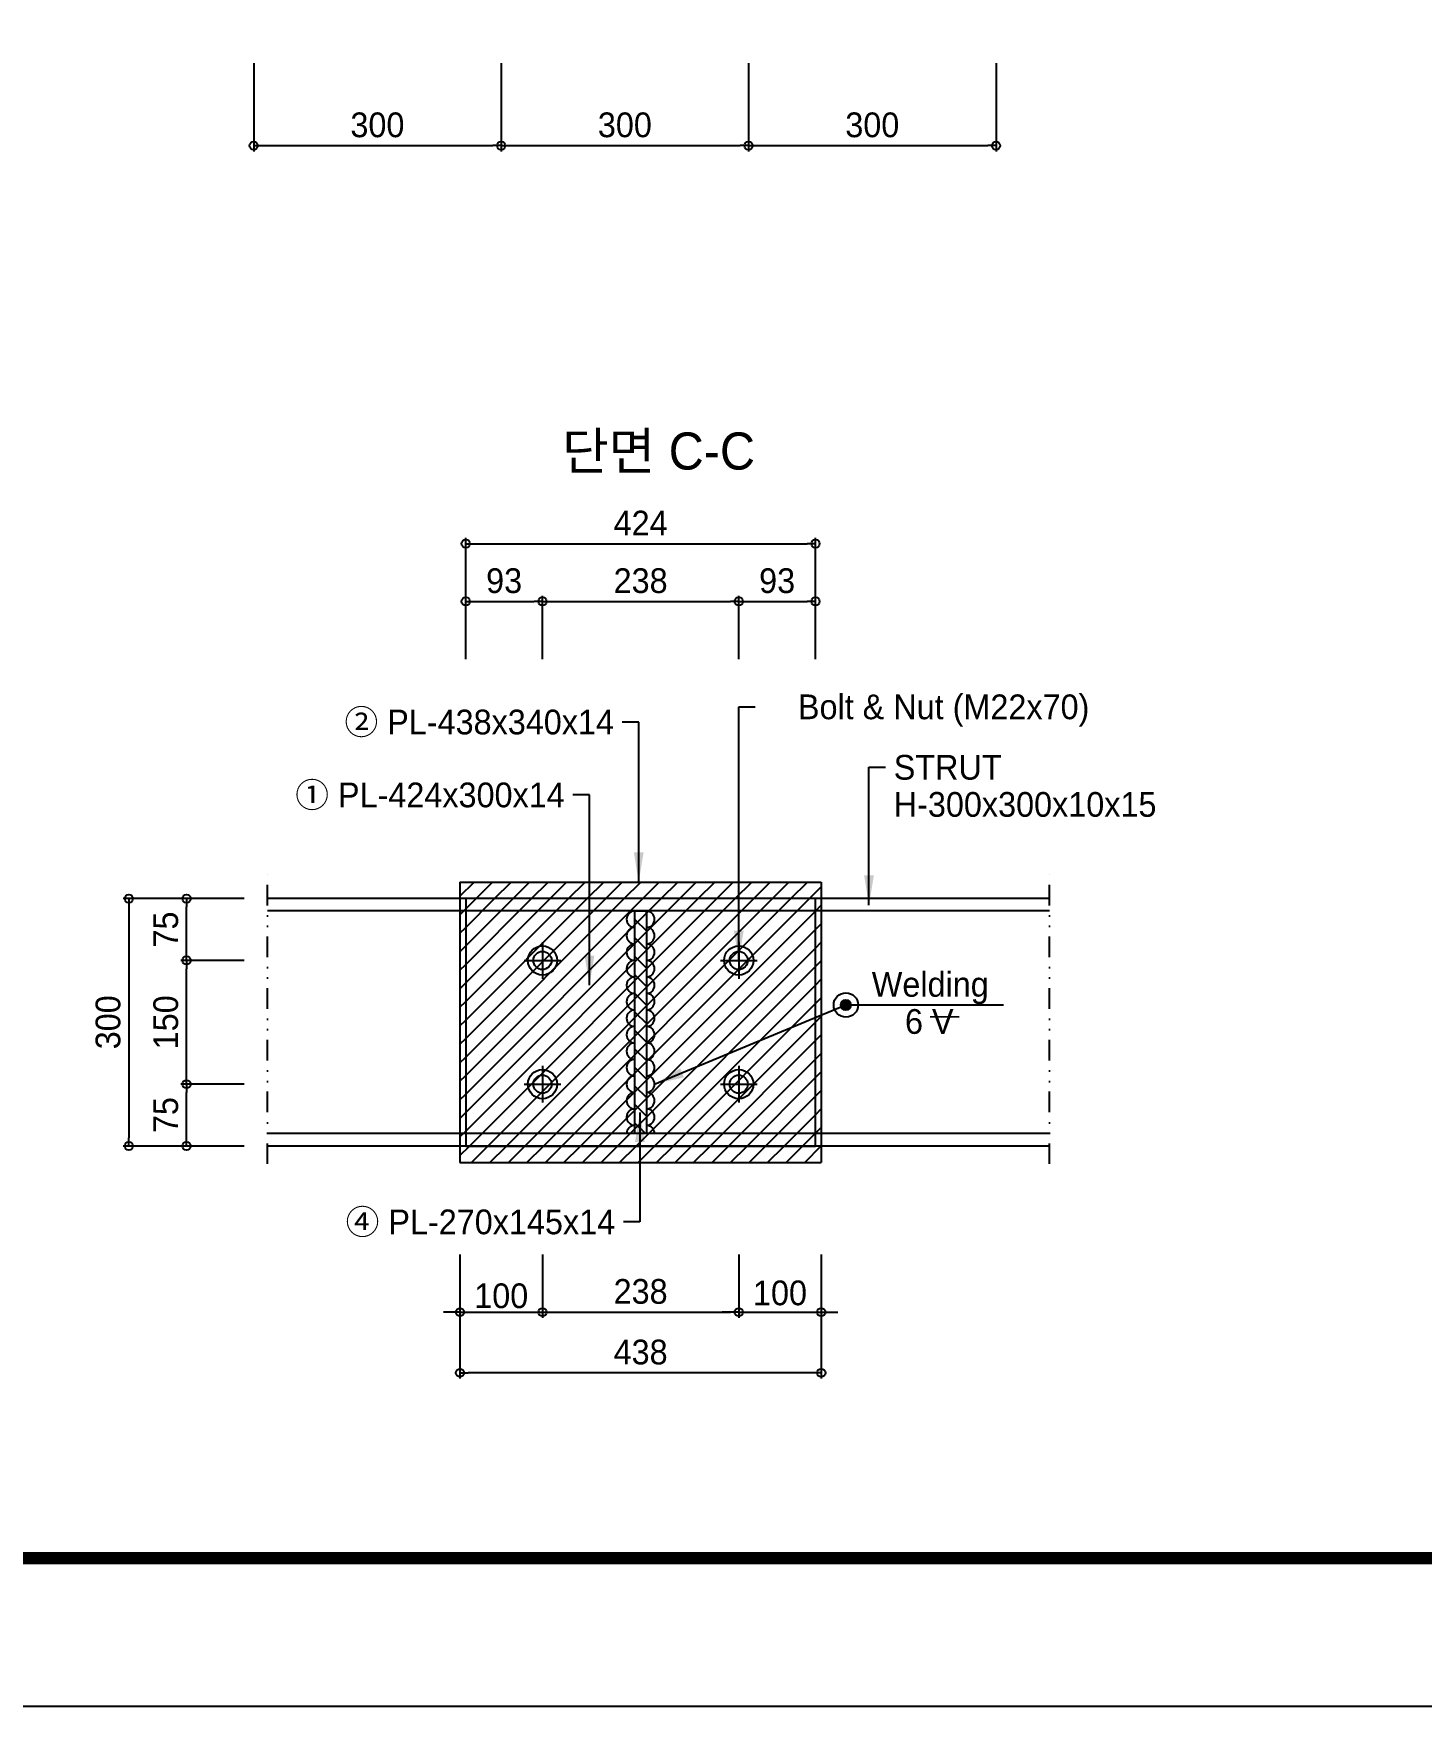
# Model space of a CAD drawing. Header units: millimetres. Extents: x 1073475 to 2890243, y -1340830 to -367733.
# Drawn here: x 2741342 to 2743025, y -373673 to -371644 of the extents above; entities that cross this region are included whole.
import ezdxf
from ezdxf.enums import TextEntityAlignment as Align

# ---------------------------------------------------------------- set-up
doc = ezdxf.new("R2010")
doc.units = ezdxf.units.MM
doc.header["$LTSCALE"] = 50
doc.header["$PDMODE"] = 3
doc.header["$PDSIZE"] = 100
doc.linetypes.add('DIVIDE', pattern=[1.25, 0.5, -0.25, 0, -0.25, 0, -0.25])
doc.layers.get('Defpoints').update_dxf_attribs({"color": 151})
for name, color, linetype in [('-$$DIM-C', 7, 'Continuous'), ('11', 11, 'Continuous'), ('C-BOLT', 1, 'Continuous'), ('C-CEN-DI', 1, 'DIVIDE'), ('C-DIM', 7, 'Continuous'), ('C-PLATE', 135, 'Continuous'), ('C-TT', 9, 'Continuous'), ('C-WELDING', 41, 'Continuous'), ('TEX', 3, 'Continuous'), ('TEXT', 3, 'Continuous')]:
    doc.layers.add(name, color=color, linetype=linetype)
doc.styles.add('RXHG', font='arial.ttf')
doc.styles.add('돋움', font='')
doc.styles.get('돋움').set_extended_font_data('Dotum')
doc.dimstyles.new('SAM-LE-LE-상', dxfattribs={"dimscale": 0.1, "dimtxt": 300, "dimasz": 360, "dimexe": 70, "dimexo": 0, "dimgap": 100, "dimtad": 1, "dimdec": 0, "dimzin": 0, "dimdsep": 46, "dimlunit": 6, "dimtxsty": '돋움', "dimblk": 'NONE', "dimcen": 100, "dimclrd": 8, "dimclre": 8, "dimclrt": 256, "dimadec": 0, "dimazin": 0, "dimtfac": 1, "dimtdec": 0, "dimtix": 1, "dimtmove": 2, "dimatfit": 3, "dimfxl": 70, "dimtolj": 1, "dimtzin": 0, "dimlwd": -1, "dimlwe": -1, "dimarcsym": 0})
doc.dimstyles.new('SAM-상', dxfattribs={"dimscale": 0.1, "dimtxt": 300, "dimasz": 100, "dimexe": 70, "dimexo": 0, "dimgap": 100, "dimtad": 1, "dimdec": 0, "dimzin": 0, "dimdsep": 46, "dimlunit": 6, "dimtxsty": '돋움', "dimblk": 'ORIGIN', "dimcen": 100, "dimclrd": 8, "dimclre": 8, "dimclrt": 1, "dimadec": 0, "dimazin": 0, "dimtfac": 1, "dimtdec": 0, "dimtix": 1, "dimtmove": 2, "dimatfit": 3, "dimfxl": 70, "dimtolj": 1, "dimtzin": 0, "dimlwd": -1, "dimlwe": -1, "dimarcsym": 0})
pattern_1 = [(45, (3189319.837, -1370579.492), (-11.22532015, 11.22532015), [])]

# ---------------------------------------------------------------- blocks, each defined once
blk = doc.blocks.new('dbox')
at = {"layer": '11'}
blk.add_line((81088, 1800), (4288, 1800), dxfattribs=at)
at = {"layer": '11', "const_width": 150}
blk.add_lwpolyline([(81088, 1800), (4288, 1800), (4288, 57600), (81088, 57600)], close=True, dxfattribs=at)
at = {"layer": 'TEXT', "color": 7}
blk.add_line((84100, 0), (0, 0), dxfattribs=at)
at = {"layer": 'TEX', "color": 6, "linetype": 'Continuous', "style": 'RXHG', "width": 1}
for tag, p in [('일자', (76628, 15972)), ('축척', (76628, 13925)), ('설계번호', (76684, 12170))]:
    blk.add_attdef(tag, p, '', height=300, dxfattribs=at)
at = {"layer": 'TEX', "color": 7, "linetype": 'Continuous', "style": 'RXHG', "width": 1}
blk.add_attdef('파일명', (81840, 4453), '', height=300, rotation=90, dxfattribs=at)
at = {"layer": 'TEX', "linetype": 'Continuous', "style": 'RXHG', "width": 1}
for tag, p in [('도면명-1', (77799, 3389)), ('도면명-2', (77799, 2662))]:
    blk.add_attdef(tag, text='', height=400, dxfattribs=at).set_placement(p, align=Align.CENTER)
blk = doc.blocks.new('_Origin')
at = {"color": 0, "linetype": 'ByBlock', "lineweight": -2}
blk.add_line((0, 0), (-1, 0), dxfattribs=at)
blk.add_circle((0, 0), 0.5, dxfattribs=at)
blk = doc.blocks.new('*D593')
at = {"layer": '-$$DIM-C', "color": 8, "transparency": 16777216}
for p, q in [((2741859.1, -373198.4), (2741859.1, -373275.4)), ((2742297.1, -373198.4), (2742297.1, -373275.4)), ((2742287.1, -373268.4), (2741869.1, -373268.4))]:
    blk.add_line(p, q, dxfattribs=at)
at = {"layer": 'Defpoints', "color": 0, "transparency": 16777216}
for p in [(2741859.1, -373198.4), (2742297.1, -373198.4), (2741859.1, -373268.4)]:
    blk.add_point(p, dxfattribs=at)
at = {"layer": '-$$DIM-C', "color": 8, "transparency": 16777216, "xscale": 10, "yscale": 10, "zscale": 10, "rotation": 180}
blk.add_blockref('_Origin', (2741859.1, -373268.4), dxfattribs=at)
at = {"layer": '-$$DIM-C', "color": 8, "transparency": 16777216, "xscale": 10, "yscale": 10, "zscale": 10}
blk.add_blockref('_Origin', (2742297.1, -373268.4), dxfattribs=at)
at = {"layer": '-$$DIM-C', "color": 1, "transparency": 16777216, "insert": (2742078.1, -373243.4), "char_height": 30, "attachment_point": 5, "style": '돋움'}
blk.add_mtext('\\A1;438', dxfattribs=at)
blk = doc.blocks.new('*D597')
at = {"layer": '-$$DIM-C', "color": 8, "transparency": 16777216}
for p, q in [((2741527.6, -372693.4), (2741450.6, -372693.4)), ((2741457.6, -372703.4), (2741457.6, -372983.4)), ((2741527.6, -372993.4), (2741450.6, -372993.4))]:
    blk.add_line(p, q, dxfattribs=at)
at = {"layer": 'Defpoints', "color": 0, "transparency": 16777216}
for p in [(2741527.6, -372693.4), (2741457.6, -372993.4), (2741527.6, -372993.4)]:
    blk.add_point(p, dxfattribs=at)
at = {"layer": '-$$DIM-C', "color": 8, "transparency": 16777216, "xscale": 10, "yscale": 10, "zscale": 10}
for p, rotation in [((2741457.6, -372693.4), 90), ((2741457.6, -372993.4), 270)]:
    blk.add_blockref('_Origin', p, dxfattribs=dict(at, rotation=rotation))
at = {"layer": '-$$DIM-C', "color": 1, "transparency": 16777216, "insert": (2741432.5, -372843.4), "char_height": 30, "attachment_point": 5, "rotation": 90, "style": '돋움'}
blk.add_mtext('\\A1;300', dxfattribs=at)
blk = doc.blocks.new('*D599')
at = {"layer": '-$$DIM-C', "color": 8, "transparency": 16777216}
for p, q in [((2742209, -371680.4), (2742209, -371787.4)), ((2742509, -371680.4), (2742509, -371787.4)), ((2742219, -371780.4), (2742499, -371780.4))]:
    blk.add_line(p, q, dxfattribs=at)
at = {"layer": 'Defpoints', "color": 0, "transparency": 16777216}
for p in [(2742209, -371680.4), (2742509, -371680.4), (2742509, -371780.4)]:
    blk.add_point(p, dxfattribs=at)
at = {"layer": '-$$DIM-C', "color": 8, "transparency": 16777216, "xscale": 10, "yscale": 10, "zscale": 10, "rotation": 180}
blk.add_blockref('_Origin', (2742209, -371780.4), dxfattribs=at)
at = {"layer": '-$$DIM-C', "color": 8, "transparency": 16777216, "xscale": 10, "yscale": 10, "zscale": 10}
blk.add_blockref('_Origin', (2742509, -371780.4), dxfattribs=at)
at = {"layer": '-$$DIM-C', "color": 1, "transparency": 16777216, "insert": (2742359, -371755.4), "char_height": 30, "attachment_point": 5, "style": '돋움'}
blk.add_mtext('\\A1;300', dxfattribs=at)
blk = doc.blocks.new('*D604')
at = {"layer": 'C-DIM', "color": 8, "transparency": 16777216}
for p, q in [((2741609, -371680.4), (2741609, -371787.4)), ((2741909, -371680.4), (2741909, -371787.4)), ((2741619, -371780.4), (2741899, -371780.4))]:
    blk.add_line(p, q, dxfattribs=at)
at = {"layer": 'Defpoints', "color": 0, "transparency": 16777216}
for p in [(2741609, -371680.4), (2741909, -371680.4), (2741909, -371780.4)]:
    blk.add_point(p, dxfattribs=at)
at = {"layer": 'C-DIM', "color": 8, "transparency": 16777216, "xscale": 10, "yscale": 10, "zscale": 10, "rotation": 180}
blk.add_blockref('_Origin', (2741609, -371780.4), dxfattribs=at)
at = {"layer": 'C-DIM', "color": 8, "transparency": 16777216, "xscale": 10, "yscale": 10, "zscale": 10}
blk.add_blockref('_Origin', (2741909, -371780.4), dxfattribs=at)
at = {"layer": 'C-DIM', "color": 1, "transparency": 16777216, "insert": (2741759, -371755.4), "char_height": 30, "attachment_point": 5, "style": '돋움'}
blk.add_mtext('\\A1;300', dxfattribs=at)
blk = doc.blocks.new('*D605')
at = {"layer": 'C-DIM', "color": 8, "transparency": 16777216}
for p, q in [((2741909, -371680.4), (2741909, -371787.4)), ((2742209, -371680.4), (2742209, -371787.4)), ((2741919, -371780.4), (2742199, -371780.4))]:
    blk.add_line(p, q, dxfattribs=at)
at = {"layer": 'Defpoints', "color": 0, "transparency": 16777216}
for p in [(2741909, -371680.4), (2742209, -371680.4), (2742209, -371780.4)]:
    blk.add_point(p, dxfattribs=at)
at = {"layer": 'C-DIM', "color": 8, "transparency": 16777216, "xscale": 10, "yscale": 10, "zscale": 10, "rotation": 180}
blk.add_blockref('_Origin', (2741909, -371780.4), dxfattribs=at)
at = {"layer": 'C-DIM', "color": 8, "transparency": 16777216, "xscale": 10, "yscale": 10, "zscale": 10}
blk.add_blockref('_Origin', (2742209, -371780.4), dxfattribs=at)
at = {"layer": 'C-DIM', "color": 1, "transparency": 16777216, "insert": (2742059, -371755.4), "char_height": 30, "attachment_point": 5, "style": '돋움'}
blk.add_mtext('\\A1;300', dxfattribs=at)
blk = doc.blocks.new('*D616')
at = {"layer": '-$$DIM-C', "color": 8, "transparency": 16777216}
for p, q in [((2741597.6, -372768.4), (2741520.6, -372768.4)), ((2741527.6, -372908.4), (2741527.6, -372778.4)), ((2741597.6, -372918.4), (2741520.6, -372918.4))]:
    blk.add_line(p, q, dxfattribs=at)
at = {"layer": 'Defpoints', "color": 0, "transparency": 16777216}
for p in [(2741527.6, -372768.4), (2741597.6, -372768.4), (2741597.6, -372918.4)]:
    blk.add_point(p, dxfattribs=at)
at = {"layer": '-$$DIM-C', "color": 8, "transparency": 16777216, "xscale": 10, "yscale": 10, "zscale": 10}
for p, rotation in [((2741527.6, -372768.4), 90), ((2741527.6, -372918.4), 270)]:
    blk.add_blockref('_Origin', p, dxfattribs=dict(at, rotation=rotation))
at = {"layer": '-$$DIM-C', "color": 1, "transparency": 16777216, "insert": (2741502.5, -372843.4), "char_height": 30, "attachment_point": 5, "rotation": 90, "style": '돋움'}
blk.add_mtext('\\A1;150', dxfattribs=at)
blk = doc.blocks.new('*D617')
at = {"layer": '-$$DIM-C', "color": 8, "transparency": 16777216}
for p, q in [((2741959.1, -373124.9), (2741959.1, -373201.9)), ((2742197.1, -373124.9), (2742197.1, -373201.9)), ((2741969.1, -373194.9), (2742187.1, -373194.9))]:
    blk.add_line(p, q, dxfattribs=at)
at = {"layer": 'Defpoints', "color": 0, "transparency": 16777216}
for p in [(2741959.1, -373124.9), (2742197.1, -373124.9), (2742197.1, -373194.9)]:
    blk.add_point(p, dxfattribs=at)
at = {"layer": '-$$DIM-C', "color": 8, "transparency": 16777216, "xscale": 10, "yscale": 10, "zscale": 10, "rotation": 180}
blk.add_blockref('_Origin', (2741959.1, -373194.9), dxfattribs=at)
at = {"layer": '-$$DIM-C', "color": 8, "transparency": 16777216, "xscale": 10, "yscale": 10, "zscale": 10}
blk.add_blockref('_Origin', (2742197.1, -373194.9), dxfattribs=at)
at = {"layer": '-$$DIM-C', "color": 1, "transparency": 16777216, "insert": (2742078.1, -373169.9), "char_height": 30, "attachment_point": 5, "style": '돋움'}
blk.add_mtext('\\A1;238', dxfattribs=at)
blk = doc.blocks.new('*D618')
at = {"layer": '-$$DIM-C', "color": 8, "transparency": 16777216}
for p, q in [((2741859.1, -373124.9), (2741859.1, -373201.9)), ((2741959.1, -373124.9), (2741959.1, -373201.9)), ((2741849.1, -373194.9), (2741839.1, -373194.9)), ((2741859.1, -373194.9), (2741959.1, -373194.9)), ((2741969.1, -373194.9), (2741979.1, -373194.9))]:
    blk.add_line(p, q, dxfattribs=at)
at = {"layer": 'Defpoints', "color": 0, "transparency": 16777216}
for p in [(2741859.1, -373124.9), (2741959.1, -373124.9), (2741959.1, -373194.9)]:
    blk.add_point(p, dxfattribs=at)
at = {"layer": '-$$DIM-C', "color": 8, "transparency": 16777216, "xscale": 10, "yscale": 10, "zscale": 10}
blk.add_blockref('_Origin', (2741859.1, -373194.9), dxfattribs=at)
at = {"layer": '-$$DIM-C', "color": 8, "transparency": 16777216, "xscale": 10, "yscale": 10, "zscale": 10, "rotation": 180}
blk.add_blockref('_Origin', (2741959.1, -373194.9), dxfattribs=at)
at = {"layer": '-$$DIM-C', "color": 1, "transparency": 16777216, "insert": (2741909.1, -373175.2), "char_height": 30, "attachment_point": 5, "style": '돋움'}
blk.add_mtext('\\A1;100', dxfattribs=at)
blk = doc.blocks.new('*D619')
at = {"layer": '-$$DIM-C', "color": 8, "transparency": 16777216}
for p, q in [((2742197.1, -373124.9), (2742197.1, -373201.9)), ((2742297.1, -373124.9), (2742297.1, -373201.9)), ((2742187.1, -373194.9), (2742177.1, -373194.9)), ((2742197.1, -373194.9), (2742297.1, -373194.9)), ((2742307.1, -373194.9), (2742317.1, -373194.9))]:
    blk.add_line(p, q, dxfattribs=at)
at = {"layer": 'Defpoints', "color": 0, "transparency": 16777216}
for p in [(2742197.1, -373124.9), (2742297.1, -373124.9), (2742297.1, -373194.9)]:
    blk.add_point(p, dxfattribs=at)
at = {"layer": '-$$DIM-C', "color": 8, "transparency": 16777216, "xscale": 10, "yscale": 10, "zscale": 10}
blk.add_blockref('_Origin', (2742197.1, -373194.9), dxfattribs=at)
at = {"layer": '-$$DIM-C', "color": 8, "transparency": 16777216, "xscale": 10, "yscale": 10, "zscale": 10, "rotation": 180}
blk.add_blockref('_Origin', (2742297.1, -373194.9), dxfattribs=at)
at = {"layer": '-$$DIM-C', "color": 1, "transparency": 16777216, "insert": (2742247.1, -373171.7), "char_height": 30, "attachment_point": 5, "style": '돋움'}
blk.add_mtext('\\A1;100', dxfattribs=at)
blk = doc.blocks.new('*D636')
at = {"layer": 'C-DIM', "color": 8, "ltscale": 0.2, "transparency": 16777216}
for p, q in [((2741866.1, -372403.1), (2741866.1, -372326.1)), ((2741876.1, -372333.1), (2741949.1, -372333.1)), ((2741959.1, -372403.1), (2741959.1, -372326.1))]:
    blk.add_line(p, q, dxfattribs=at)
at = {"layer": 'Defpoints', "color": 0, "ltscale": 0.2, "transparency": 16777216}
for p in [(2741959.1, -372333.1), (2741866.1, -372403.1), (2741959.1, -372403.1)]:
    blk.add_point(p, dxfattribs=at)
at = {"layer": 'C-DIM', "color": 8, "ltscale": 0.2, "transparency": 16777216, "xscale": 10, "yscale": 10, "zscale": 10, "rotation": 180}
blk.add_blockref('_Origin', (2741866.1, -372333.1), dxfattribs=at)
at = {"layer": 'C-DIM', "color": 8, "ltscale": 0.2, "transparency": 16777216, "xscale": 10, "yscale": 10, "zscale": 10}
blk.add_blockref('_Origin', (2741959.1, -372333.1), dxfattribs=at)
at = {"layer": 'C-DIM', "color": 1, "ltscale": 0.2, "transparency": 16777216, "insert": (2741912.6, -372308.1), "char_height": 30, "attachment_point": 5, "style": '돋움'}
blk.add_mtext('\\A1;93', dxfattribs=at)
blk = doc.blocks.new('*D637')
at = {"layer": 'C-DIM', "color": 8, "ltscale": 0.2, "transparency": 16777216}
for p, q in [((2741959.1, -372403.1), (2741959.1, -372326.1)), ((2741969.1, -372333.1), (2742187.1, -372333.1)), ((2742197.1, -372403.1), (2742197.1, -372326.1))]:
    blk.add_line(p, q, dxfattribs=at)
at = {"layer": 'Defpoints', "color": 0, "ltscale": 0.2, "transparency": 16777216}
for p in [(2742197.1, -372333.1), (2741959.1, -372403.1), (2742197.1, -372403.1)]:
    blk.add_point(p, dxfattribs=at)
at = {"layer": 'C-DIM', "color": 8, "ltscale": 0.2, "transparency": 16777216, "xscale": 10, "yscale": 10, "zscale": 10, "rotation": 180}
blk.add_blockref('_Origin', (2741959.1, -372333.1), dxfattribs=at)
at = {"layer": 'C-DIM', "color": 8, "ltscale": 0.2, "transparency": 16777216, "xscale": 10, "yscale": 10, "zscale": 10}
blk.add_blockref('_Origin', (2742197.1, -372333.1), dxfattribs=at)
at = {"layer": 'C-DIM', "color": 1, "ltscale": 0.2, "transparency": 16777216, "insert": (2742078.1, -372308.1), "char_height": 30, "attachment_point": 5, "style": '돋움'}
blk.add_mtext('\\A1;238', dxfattribs=at)
blk = doc.blocks.new('*D638')
at = {"layer": 'C-DIM', "color": 8, "ltscale": 0.2, "transparency": 16777216}
for p, q in [((2742197.1, -372403.1), (2742197.1, -372326.1)), ((2742207.1, -372333.1), (2742280.1, -372333.1)), ((2742290.1, -372403.1), (2742290.1, -372326.1))]:
    blk.add_line(p, q, dxfattribs=at)
at = {"layer": 'Defpoints', "color": 0, "ltscale": 0.2, "transparency": 16777216}
for p in [(2742290.1, -372333.1), (2742197.1, -372403.1), (2742290.1, -372403.1)]:
    blk.add_point(p, dxfattribs=at)
at = {"layer": 'C-DIM', "color": 8, "ltscale": 0.2, "transparency": 16777216, "xscale": 10, "yscale": 10, "zscale": 10, "rotation": 180}
blk.add_blockref('_Origin', (2742197.1, -372333.1), dxfattribs=at)
at = {"layer": 'C-DIM', "color": 8, "ltscale": 0.2, "transparency": 16777216, "xscale": 10, "yscale": 10, "zscale": 10}
blk.add_blockref('_Origin', (2742290.1, -372333.1), dxfattribs=at)
at = {"layer": 'C-DIM', "color": 1, "ltscale": 0.2, "transparency": 16777216, "insert": (2742243.6, -372308.1), "char_height": 30, "attachment_point": 5, "style": '돋움'}
blk.add_mtext('\\A1;93', dxfattribs=at)
blk = doc.blocks.new('*D639')
at = {"layer": 'C-DIM', "color": 8, "ltscale": 0.2, "transparency": 16777216}
for p, q in [((2741866.1, -372333.1), (2741866.1, -372256.1)), ((2742290.1, -372333.1), (2742290.1, -372256.1)), ((2741876.1, -372263.1), (2742280.1, -372263.1))]:
    blk.add_line(p, q, dxfattribs=at)
at = {"layer": 'Defpoints', "color": 0, "ltscale": 0.2, "transparency": 16777216}
for p in [(2742290.1, -372263.1), (2741866.1, -372333.1), (2742290.1, -372333.1)]:
    blk.add_point(p, dxfattribs=at)
at = {"layer": 'C-DIM', "color": 8, "ltscale": 0.2, "transparency": 16777216, "xscale": 10, "yscale": 10, "zscale": 10, "rotation": 180}
blk.add_blockref('_Origin', (2741866.1, -372263.1), dxfattribs=at)
at = {"layer": 'C-DIM', "color": 8, "ltscale": 0.2, "transparency": 16777216, "xscale": 10, "yscale": 10, "zscale": 10}
blk.add_blockref('_Origin', (2742290.1, -372263.1), dxfattribs=at)
at = {"layer": 'C-DIM', "color": 1, "ltscale": 0.2, "transparency": 16777216, "insert": (2742078.1, -372238.1), "char_height": 30, "attachment_point": 5, "style": '돋움'}
blk.add_mtext('\\A1;424', dxfattribs=at)
blk = doc.blocks.new('*D655')
at = {"layer": '-$$DIM-C', "color": 8, "transparency": 16777216}
for p, q in [((2741597.6, -372918.4), (2741520.6, -372918.4)), ((2741527.6, -372983.4), (2741527.6, -372928.4)), ((2741597.6, -372993.4), (2741520.6, -372993.4))]:
    blk.add_line(p, q, dxfattribs=at)
at = {"layer": 'Defpoints', "color": 0, "transparency": 16777216}
for p in [(2741527.6, -372918.4), (2741597.6, -372918.4), (2741597.6, -372993.4)]:
    blk.add_point(p, dxfattribs=at)
at = {"layer": '-$$DIM-C', "color": 8, "transparency": 16777216, "xscale": 10, "yscale": 10, "zscale": 10}
for p, rotation in [((2741527.6, -372918.4), 90), ((2741527.6, -372993.4), 270)]:
    blk.add_blockref('_Origin', p, dxfattribs=dict(at, rotation=rotation))
at = {"layer": '-$$DIM-C', "color": 1, "transparency": 16777216, "insert": (2741502.5, -372955.9), "char_height": 30, "attachment_point": 5, "rotation": 90, "style": '돋움'}
blk.add_mtext('\\A1;75', dxfattribs=at)
blk = doc.blocks.new('*D656')
at = {"layer": '-$$DIM-C', "color": 8, "transparency": 16777216}
for p, q in [((2741597.6, -372693.4), (2741520.6, -372693.4)), ((2741527.6, -372758.4), (2741527.6, -372703.4)), ((2741597.6, -372768.4), (2741520.6, -372768.4))]:
    blk.add_line(p, q, dxfattribs=at)
at = {"layer": 'Defpoints', "color": 0, "transparency": 16777216}
for p in [(2741527.6, -372693.4), (2741597.6, -372693.4), (2741597.6, -372768.4)]:
    blk.add_point(p, dxfattribs=at)
at = {"layer": '-$$DIM-C', "color": 8, "transparency": 16777216, "xscale": 10, "yscale": 10, "zscale": 10}
for p, rotation in [((2741527.6, -372693.4), 90), ((2741527.6, -372768.4), 270)]:
    blk.add_blockref('_Origin', p, dxfattribs=dict(at, rotation=rotation))
at = {"layer": '-$$DIM-C', "color": 1, "transparency": 16777216, "insert": (2741502.5, -372730.9), "char_height": 30, "attachment_point": 5, "rotation": 90, "style": '돋움'}
blk.add_mtext('\\A1;75', dxfattribs=at)
blk = doc.blocks.new('_None')

msp = doc.modelspace()

# ---------------------------------------------------------------- hatches: boundary and pattern name
at = {"layer": 'C-DIM'}
h = msp.add_hatch(color=1, dxfattribs=at)
edge = h.paths.add_edge_path()
edge.add_arc((2742327, -372822.4), 6.17, 0, 360)
at = {"layer": 'C-PLATE'}
h = msp.add_hatch(dxfattribs=at)
h.set_pattern_fill('ANSI31', color=256, scale=5, style=0)
h.set_pattern_definition(pattern_1)
h.paths.add_polyline_path([(2741859.1, -372673.4), (2741859.1, -373013.4), (2742297.1, -373013.4), (2742297.1, -372673.4)])
h.paths.add_polyline_path([(2741866.1, -372693.4), (2741866.1, -372993.4), (2742290.1, -372993.4), (2742290.1, -372693.4)], flags=16)
h = msp.add_hatch(dxfattribs=at)
h.set_pattern_fill('ANSI31', color=256, scale=5, style=0)
h.set_pattern_definition(pattern_1)
h.paths.add_polyline_path([(2741866.1, -372993.4), (2742290.1, -372993.4), (2742290.1, -372693.4), (2741866.1, -372693.4)])
h = msp.add_hatch(dxfattribs=at)
h.set_pattern_fill('ANSI31', color=41, scale=5, angle=90, style=0)
h.set_pattern_definition([(135, (2742071.073, -372853.382), (-11.2253, -11.2253), [])])
h.paths.add_polyline_path([(2742071.1, -372978.4), (2742071.1, -372708.4), (2742085.1, -372708.4), (2742085.1, -372978.4)])

# ---------------------------------------------------------------- linework, layer by layer
at = {"color": 3}
for p, q in [((2742573.8, -372693.4, 0), (2741625.8, -372693.4, 0)), ((2742573.8, -372708.4, 0), (2741625.8, -372708.4, 0)), ((2742573.8, -372978.4, 0), (2741625.8, -372978.4, 0)), ((2742573.8, -372993.4, 0), (2741625.8, -372993.4, 0))]:
    msp.add_line(p, q, dxfattribs=at)
at = {"layer": 'C-BOLT'}
for p, q in [((2741959.1, -372746.2, 0), (2741959.1, -372790.6, 0)), ((2742197.1, -372746.2, 0), (2742197.1, -372790.6, 0)), ((2741936.9, -372768.4, 0), (2741981.3, -372768.4, 0)), ((2742174.9, -372768.4, 0), (2742219.3, -372768.4, 0)), ((2741959.1, -372896.2, 0), (2741959.1, -372940.6, 0)), ((2742197.1, -372896.2, 0), (2742197.1, -372940.6, 0)), ((2741936.9, -372918.4, 0), (2741981.3, -372918.4, 0)), ((2742174.9, -372918.4, 0), (2742219.3, -372918.4, 0))]:
    msp.add_line(p, q, dxfattribs=at)
for centre, radius in [((2741959.1, -372768.4, 0), 17.7), ((2741959.1, -372768.4, 0), 11), ((2742197.1, -372768.4, 0), 17.7), ((2742197.1, -372768.4, 0), 11), ((2741959.1, -372918.4, 0), 17.7), ((2742197.1, -372918.4, 0), 17.7), ((2741959.1, -372918.4, 0), 11), ((2742197.1, -372918.4, 0), 11)]:
    msp.add_circle(centre, radius, dxfattribs=at)
at = {"layer": 'C-CEN-DI', "linetype": 'DIVIDE'}
for p, q in [((2741625.8, -373015.2, 0), (2741625.8, -372661.4, 0)), ((2742573.8, -373015.2, 0), (2742573.8, -372661.4, 0))]:
    msp.add_line(p, q, dxfattribs=at)
at = {"layer": 'C-DIM', "color": 1, "const_width": 2, "elevation": 0}
msp.add_lwpolyline([(2742464.4, -372836.6), (2742429.1, -372836.6)], dxfattribs=at)
at = {"layer": 'C-DIM', "color": 1}
for radius in [14.8, 6.17]:
    msp.add_circle((2742327, -372822.4, 0), radius, dxfattribs=at)
at = {"layer": 'C-PLATE'}
for p, q in [((2741859.1, -372673.4, 0), (2742297.1, -372673.4, 0)), ((2741859.1, -372673.4, 0), (2741859.1, -373013.4, 0)), ((2742297.1, -372673.4, 0), (2742297.1, -373013.4, 0)), ((2741859.1, -373013.4, 0), (2742297.1, -373013.4, 0))]:
    msp.add_line(p, q, dxfattribs=at)
at = {"layer": 'C-PLATE', "elevation": 0}
msp.add_lwpolyline([(2741866.1, -372993.4), (2742290.1, -372993.4), (2742290.1, -372693.4), (2741866.1, -372693.4), (2741866.1, -372993.4)], dxfattribs=at)
at = {"layer": 'C-PLATE', "color": 41, "elevation": 0}
msp.add_lwpolyline([(2742071.1, -372978.4), (2742071.1, -372708.4), (2742085.1, -372708.4), (2742085.1, -372978.4)], close=True, dxfattribs=at)
at = {"layer": 'C-WELDING'}
for centre, start, end in [((2742071.1, -372718.4, 0), 90, 270), ((2742085.1, -372718.4, 0), 270, 90), ((2742071.1, -372738.4, 0), 90, 270), ((2742085.1, -372738.4, 0), 270, 90), ((2742071.1, -372758.4, 0), 90, 270), ((2742085.1, -372758.4, 0), 270, 90), ((2742071.1, -372778.4, 0), 90, 270), ((2742085.1, -372778.4, 0), 270, 90), ((2742071.1, -372798.4, 0), 90, 270), ((2742085.1, -372798.4, 0), 270, 90), ((2742071.1, -372818.4, 0), 90, 270), ((2742085.1, -372818.4, 0), 270, 90), ((2742071.1, -372838.4, 0), 90, 270), ((2742085.1, -372838.4, 0), 270, 90), ((2742071.1, -372858.4, 0), 90, 270), ((2742085.1, -372858.4, 0), 270, 90), ((2742071.1, -372878.4, 0), 90, 270), ((2742085.1, -372878.4, 0), 270, 90), ((2742071.1, -372898.4, 0), 90, 270), ((2742085.1, -372898.4, 0), 270, 90), ((2742071.1, -372918.4, 0), 90, 270), ((2742085.1, -372918.4, 0), 270, 90), ((2742071.1, -372938.4, 0), 90, 270), ((2742085.1, -372938.4, 0), 270, 90), ((2742071.1, -372958.4, 0), 90, 270), ((2742085.1, -372958.4, 0), 270, 90), ((2742071.1, -372978.4, 0), 90, 180), ((2742085.1, -372978.4, 0), 0, 90)]:
    msp.add_arc(centre, 10, start, end, dxfattribs=at)

# ---------------------------------------------------------------- block references
at = {"xscale": 0.1, "yscale": 0.1, "zscale": 0.1}
msp.add_blockref('dbox', (2738862.7, -373673.1), dxfattribs=at)

# ---------------------------------------------------------------- texts
at = {"layer": 'C-DIM', "color": 1, "style": '돋움'}
for s, p in [('② PL-438x340x14', (2742045.8, -372479.3, 0)), ('Bolt & Nut (M22x70)', (2742622.2, -372460.9, 0)), ('① PL-424x300x14', (2741986.1, -372567.7, 0)), ('④ PL-270x145x14', (2742047.2, -373085.4, 0))]:
    msp.add_text(s, height=30, dxfattribs=at).set_placement(p, align=Align.MIDDLE_RIGHT)
for s, p in [('STRUT', (2742385, -372534.2, 0)), ('H-300x300x10x15', (2742385, -372579.2, 0)), ('Welding', (2742358.4, -372797.4, 0))]:
    msp.add_text(s, height=30, dxfattribs=at).set_placement(p, align=Align.MIDDLE_LEFT)
msp.add_text('6 V', height=30, dxfattribs=at).set_placement((2742428.1, -372842.4, 0), align=Align.MIDDLE_CENTER)
at = {"layer": 'C-TT', "style": '돋움'}
msp.add_text('단면 C-C', height=45, dxfattribs=at).set_placement((2742099.8, -372149.6, 0), align=Align.MIDDLE)

# ---------------------------------------------------------------- dimensions: what is measured, and where the dimension line sits
at = {"layer": '-$$DIM-C'}
for base, p1, p2, picture, middle in [((2742509, -371780.4, 0), (2742209, -371680.4, 0), (2742509, -371680.4, 0), '*D599', (2742359, -371755.4, 0)), ((2742197.1, -373194.9, 0), (2741959.1, -373124.9, 0), (2742197.1, -373124.9, 0), '*D617', (2742078.1, -373169.9, 0)), ((2741859.1, -373268.4, 0), (2742297.1, -373198.4, 0), (2741859.1, -373198.4, 0), '*D593', (2742078.1, -373243.4, 0))]:
    dim = msp.add_linear_dim(base=base, p1=p1, p2=p2, dimstyle='SAM-상', dxfattribs=at)
    dim.commit()
    dim.dimension.update_dxf_attribs({"geometry": picture, "text_midpoint": middle})
for base, p1, p2, picture, middle in [((2741457.6, -372993.4, 0), (2741527.6, -372693.4, 0), (2741527.6, -372993.4, 0), '*D597', (2741432.5, -372843.4, 0)), ((2741527.6, -372693.4, 0), (2741597.6, -372768.4, 0), (2741597.6, -372693.4, 0), '*D656', (2741502.5, -372730.9, 0)), ((2741527.6, -372768.4, 0), (2741597.6, -372918.4, 0), (2741597.6, -372768.4, 0), '*D616', (2741502.5, -372843.4, 0)), ((2741527.6, -372918.4, 0), (2741597.6, -372993.4, 0), (2741597.6, -372918.4, 0), '*D655', (2741502.5, -372955.9, 0))]:
    dim = msp.add_linear_dim(base=base, p1=p1, p2=p2, angle=90, dimstyle='SAM-상', dxfattribs=at)
    dim.commit()
    dim.dimension.update_dxf_attribs({"geometry": picture, "text_midpoint": middle})
for base, p1, p2, picture, middle in [((2741959.1, -373194.9, 0), (2741859.1, -373124.9, 0), (2741959.1, -373124.9, 0), '*D618', (2741909.1, -373175.2, 0)), ((2742297.1, -373194.9, 0), (2742197.1, -373124.9, 0), (2742297.1, -373124.9, 0), '*D619', (2742247.1, -373171.7, 0))]:
    dim = msp.add_linear_dim(base=base, p1=p1, p2=p2, dimstyle='SAM-상', dxfattribs=at)
    dim.commit()
    dim.dimension.update_dxf_attribs({"geometry": picture, "text_midpoint": middle, "dimtype": 160})
at = {"layer": 'C-DIM'}
for base, p1, p2, picture, middle in [((2741909, -371780.4, 0), (2741609, -371680.4, 0), (2741909, -371680.4, 0), '*D604', (2741759, -371755.4, 0)), ((2742209, -371780.4, 0), (2741909, -371680.4, 0), (2742209, -371680.4, 0), '*D605', (2742059, -371755.4, 0))]:
    dim = msp.add_linear_dim(base=base, p1=p1, p2=p2, dimstyle='SAM-상', dxfattribs=at)
    dim.commit()
    dim.dimension.update_dxf_attribs({"geometry": picture, "text_midpoint": middle})
at = {"layer": 'C-DIM', "ltscale": 0.2}
for base, p1, p2, picture, middle in [((2742290.1, -372263.1, 0), (2741866.1, -372333.1, 0), (2742290.1, -372333.1, 0), '*D639', (2742078.1, -372238.1, 0)), ((2741959.1, -372333.1, 0), (2741866.1, -372403.1, 0), (2741959.1, -372403.1, 0), '*D636', (2741912.6, -372308.1, 0)), ((2742197.1, -372333.1, 0), (2741959.1, -372403.1, 0), (2742197.1, -372403.1, 0), '*D637', (2742078.1, -372308.1, 0)), ((2742290.1, -372333.1, 0), (2742197.1, -372403.1, 0), (2742290.1, -372403.1, 0), '*D638', (2742243.6, -372308.1, 0))]:
    dim = msp.add_linear_dim(base=base, p1=p1, p2=p2, dimstyle='SAM-상', override={"dimexo": 0}, dxfattribs=at)
    dim.commit()
    dim.dimension.update_dxf_attribs({"geometry": picture, "text_midpoint": middle})

# ---------------------------------------------------------------- leaders
at = {"layer": 'C-DIM'}
for points in [[(2742075.8, -372673.4, 0), (2742075.8, -372479.3, 0), (2742055.8, -372479.3, 0)], [(2742197.1, -372768.4, 0), (2742197.1, -372460.9, 0), (2742217.1, -372460.9, 0)], [(2742355, -372701.3, 0), (2742355, -372534.2, 0), (2742375, -372534.2, 0)], [(2742016.1, -372798.5, 0), (2742016.1, -372567.7, 0), (2741996.1, -372567.7, 0)], [(2742095.1, -372918.4, 0), (2742327, -372822.4, 0), (2742518.2, -372822.4, 0)], [(2742077.2, -372952.7, 0), (2742077.2, -373085.4, 0), (2742057.2, -373085.4, 0)]]:
    msp.add_leader(points, dimstyle='SAM-LE-LE-상', dxfattribs=at)

doc.saveas('drawing.dxf')
